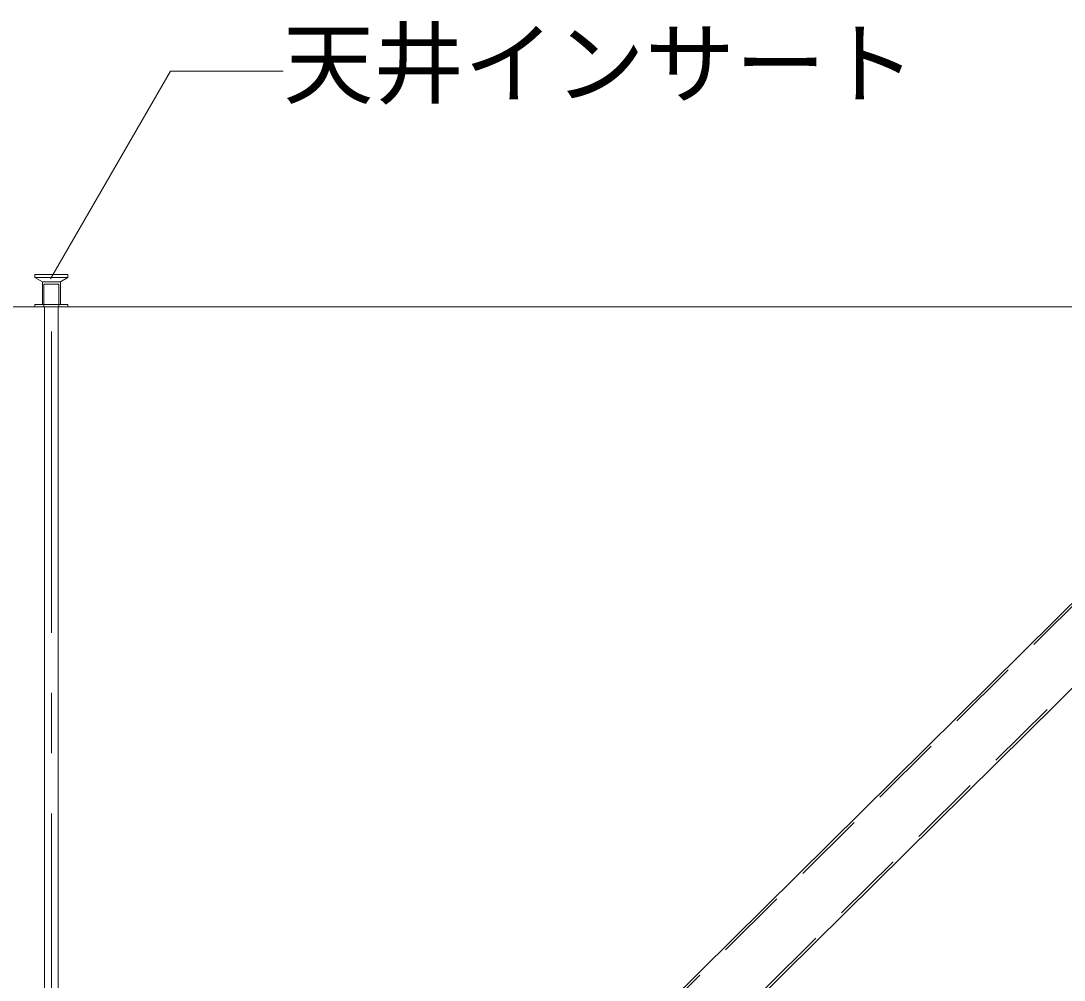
# Model space of a CAD drawing. Units: millimetres on the paper, enlarged 60 times, with parts at other scales. Extents: x -11700 to 11700, y -8403 to 7628.
# Drawn here: x -9149 to -8110, y -729 to 226 of the extents above; entities that cross this region are included whole.
import ezdxf
from ezdxf.enums import TextEntityAlignment as Align

# ---------------------------------------------------------------- set-up
doc = ezdxf.new("R2010")
doc.units = ezdxf.units.MM
doc.header["$LTSCALE"] = 60
doc.linetypes.add('CHAIN1', pattern=[8, 5, -1, 1, -1])
doc.linetypes.add('DASHED1', pattern=[1.8, 1.2, -0.6])
for name, color, linetype, lineweight in [('2-0_中心線', 4, 'CHAIN1', 9), ('2-1_吊り材', 7, 'DASHED1', 18), ('2-4_ブレース・補強材', 4, 'DASHED1', 9), ('2-5_寸法', 3, 'Continuous', 18), ('2-6_文字', 3, 'Continuous', 18), ('2-9_躯体他', 4, 'DASHED1', 9)]:
    doc.layers.add(name, color=color, linetype=linetype, lineweight=lineweight)
doc.styles.add('ＭＳ ゴシック', font='')
doc.styles.get('ＭＳ ゴシック').set_extended_font_data('MS Gothic')

msp = doc.modelspace()

# ---------------------------------------------------------------- linework, layer by layer
at = {"layer": '2-0_中心線'}
msp.add_line((-9118.58, -1343.25), (-9118.58, -58.82), dxfattribs=at)
at = {"layer": '2-1_吊り材', "linetype": 'Continuous'}
for p, q in [((-9125.33, -1276.1), (-9125.33, -58.82)), ((-9111.83, -1276.1), (-9111.83, -58.82))]:
    msp.add_line(p, q, dxfattribs=at)
at = {"layer": '2-4_ブレース・補強材', "color": 3, "lineweight": 18}
for p, q in [((-7858.61, -116.48), (-9079.81, -1324.96)), ((-7819.79, -155.72), (-9040.76, -1363.97))]:
    msp.add_line(p, q, dxfattribs=at)
at = {"layer": '2-5_寸法'}
for p, q in [((-7860.3, -114.77), (-9081.5, -1323.25)), ((-7818.1, -157.42), (-9039.07, -1365.68))]:
    msp.add_line(p, q, dxfattribs=at)
at = {"layer": '2-6_文字', "color": 7}
for p, q in [((-9119.53, -31.04), (-9000.11, 175.8)), ((-9000.11, 175.8), (-8887.61, 175.8))]:
    msp.add_line(p, q, dxfattribs=at)
at = {"layer": '2-9_躯体他'}
for p, q in [((-9102.08, -26.57), (-9135.08, -26.57)), ((-9135.08, -26.57), (-9135.08, -29.57)), ((-9102.08, -29.57), (-9135.08, -29.57)), ((-9135.08, -29.57), (-9127.58, -34.07)), ((-9102.08, -29.57), (-9109.58, -34.07)), ((-9102.08, -26.57), (-9102.08, -29.57)), ((-9109.58, -34.07), (-9127.58, -34.07)), ((-9127.58, -34.07), (-9127.58, -56.57)), ((-9126.08, -36.32), (-9125.33, -36.32)), ((-9126.08, -36.32), (-9126.08, -58.82)), ((-9111.08, -36.32), (-9125.33, -36.32)), ((-9111.08, -36.32), (-9111.08, -58.82)), ((-9109.58, -34.07), (-9109.58, -56.57)), ((-9102.08, -56.57), (-9135.08, -56.57)), ((-9135.08, -56.57), (-9135.08, -58.82)), ((-9102.08, -56.57), (-9102.08, -58.82))]:
    msp.add_line(p, q, dxfattribs=at)
at = {"layer": '2-9_躯体他', "linetype": 'Continuous'}
msp.add_line((-10850.33, -58.82), (-7386.83, -58.82), dxfattribs=at)

# ---------------------------------------------------------------- texts
at = {"layer": '2-6_文字', "color": 7, "style": 'ＭＳ ゴシック'}
msp.add_text('天井インサート', height=65.98, dxfattribs=at).set_placement((-8887.61, 130.8), align=Align.BOTTOM_LEFT)

doc.saveas('drawing.dxf')
